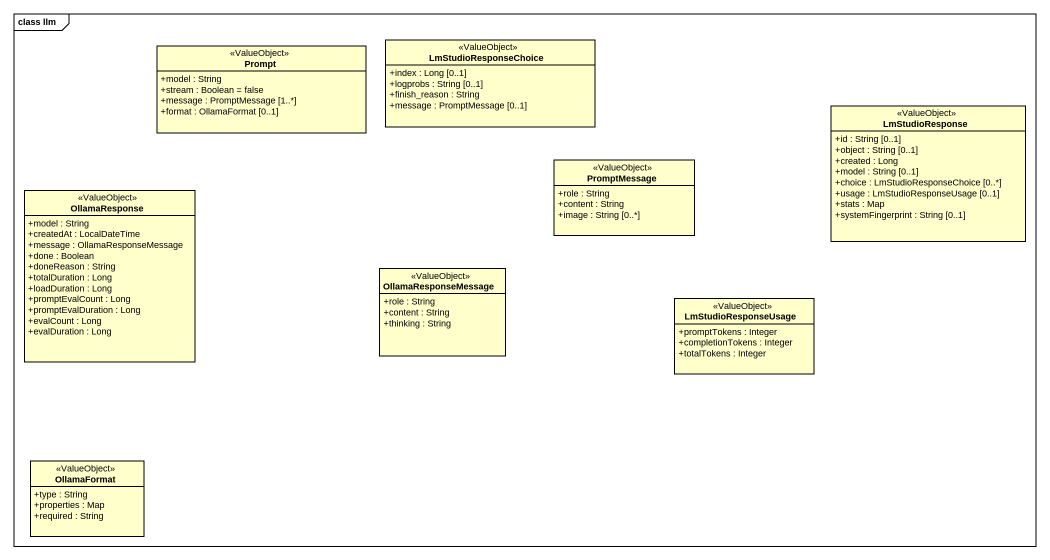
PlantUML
@startuml
mainframe class llm
hide circle
hide empty members
skinparam classAttributeIconSize 0
class Prompt <<ValueObject>> {
  +model : String
  +stream : Boolean = false
  +message : PromptMessage [1..*]
  +format : OllamaFormat [0..1]
}
class LmStudioResponseChoice <<ValueObject>> {
  +index : Long [0..1]
  +logprobs : String [0..1]
  +finish_reason : String
  +message : PromptMessage [0..1]
}
class LmStudioResponse <<ValueObject>> {
  +id : String [0..1]
  +object : String [0..1]
  +created : Long
  +model : String [0..1]
  +choice : LmStudioResponseChoice [0..*]
  +usage : LmStudioResponseUsage [0..1]
  +stats : Map
  +systemFingerprint : String [0..1]
}
class PromptMessage <<ValueObject>> {
  +role : String
  +content : String
  +image : String [0..*]
}
class OllamaResponse <<ValueObject>> {
  +model : String
  +createdAt : LocalDateTime
  +message : OllamaResponseMessage
  +done : Boolean
  +doneReason : String
  +totalDuration : Long
  +loadDuration : Long
  +promptEvalCount : Long
  +promptEvalDuration : Long
  +evalCount : Long
  +evalDuration : Long
}
class OllamaResponseMessage <<ValueObject>> {
  +role : String
  +content : String
  +thinking : String
}
class LmStudioResponseUsage <<ValueObject>> {
  +promptTokens : Integer
  +completionTokens : Integer
  +totalTokens : Integer
}
class OllamaFormat <<ValueObject>> {
  +type : String
  +properties : Map
  +required : String
}
@enduml
